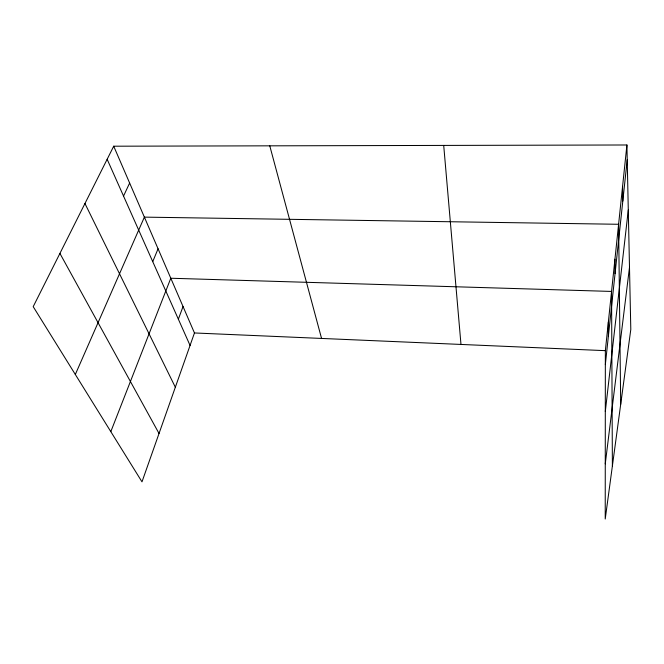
<?xml version="1.0" encoding="UTF-8"?>
<svg xmlns="http://www.w3.org/2000/svg" width="664" height="664" viewBox="0 0 664 664"><rect width="100%" height="100%" fill="white"/><g stroke="black" fill="none" stroke-linecap="round" stroke-linejoin="round"><path stroke-width="1" d="M626.916 144.984L605.352 350.658L605.228 519.016L630.8 329.452L626.916 144.984L113.71 146.204L33.2 306.652L141.988 481.84L194.461 332.963L113.71 146.204M605.344 364.611L627.223 159.733M605.311 411.522L628.285 209.998M605.269 463.846L629.489 267.384M178.359 319.176L183.04 306.544M110.813 431.641L170.797 278.241L611.561 291.438L612.382 465.962M152.737 261.649L158.065 248.776M75.322 374.479L144.378 217.128L618.599 224.283L620.699 404.326M123.537 196.071L129.638 183.032M194.461 332.963L605.352 350.658M59.918 253.416L159.028 433.476M84.95 203.516L175.338 387.228M107.153 159.277L190.062 345.454M269.775 145.831L321.559 338.433M443.71 145.424L460.982 344.442M622.575 186.352L622.815 201.043M614.939 259.192L615.055 273.668M608.34 322.173L608.365 336.316"/></g></svg>
